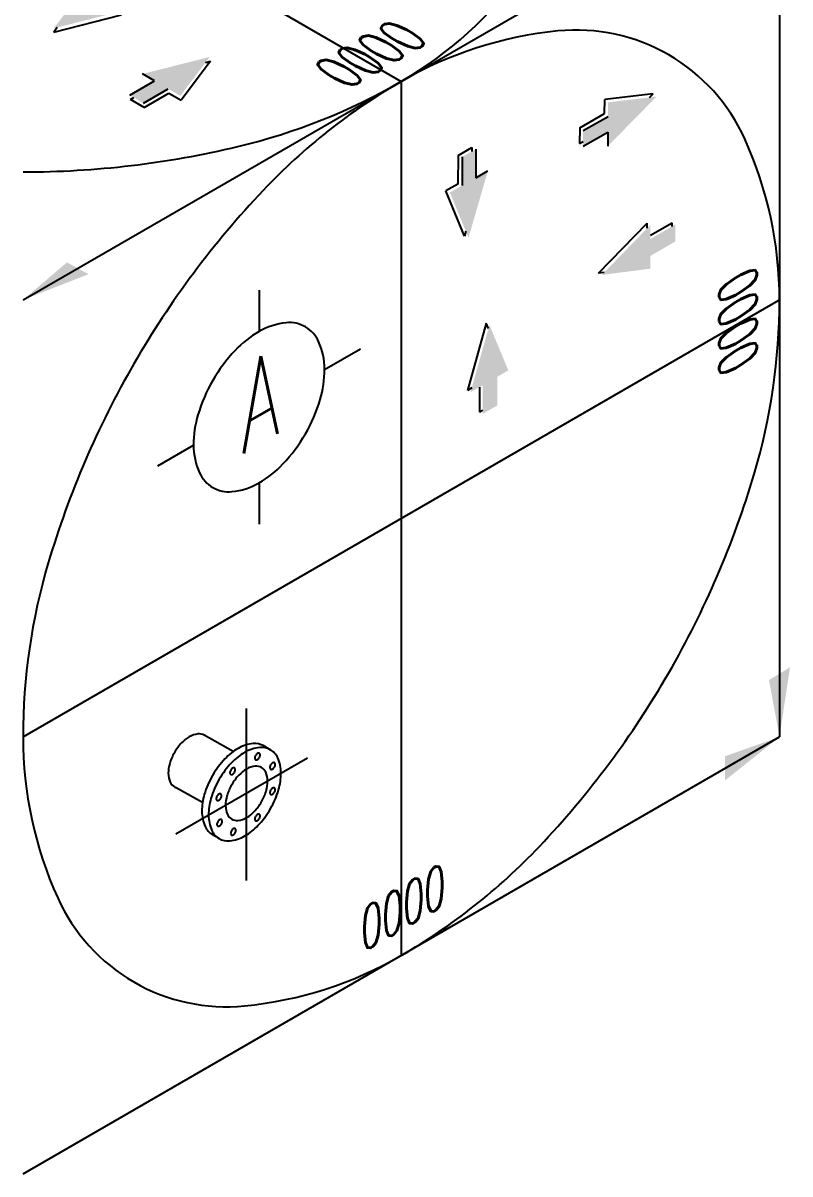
# Model space of a CAD drawing. Header units: metres. Extents: x -60290 to -52972, y 32018 to 40332.
# Drawn here: x -56622 to -52972, y 32018 to 37492 of the extents above; entities that cross this region are included whole.
import ezdxf
from ezdxf.enums import TextEntityAlignment as Align

# ---------------------------------------------------------------- set-up
doc = ezdxf.new("R2010")
doc.units = ezdxf.units.M
doc.layers.get('0').update_dxf_attribs({"plot": 0})
doc.layers.add('PROYECTO', color=1, linetype='Continuous')
doc.styles.add('ROMANS', font='romans.shx')

msp = doc.modelspace()

# ---------------------------------------------------------------- linework, layer by layer
at = {"color": 1}
msp.add_line((-53021.838, 37953.651), (-53021.838, 34096.729), dxfattribs=at)
for points in [[(-56310.129, 36297.42), (-56412.655, 36353.696), (-56621.838, 36175.19)], [(-53071.838, 34367.14), (-52971.838, 34427.791), (-53021.838, 34096.729)], [(-53281.02, 33889.912), (-53281.02, 34004.824), (-53021.838, 34096.729)]]:
    msp.add_solid(points, dxfattribs=at)
at = {"layer": 'PROYECTO', "color": 1}
for p, q in [((-58421.838, 39292.881), (-54821.838, 37214.42)), ((-56621.838, 36175.19), (-53021.838, 38253.651)), ((-56475.538, 37449.166), (-56153.698, 37531.057)), ((-56459.06, 37470.753), (-56475.538, 37449.166)), ((-55729.414, 37310.077), (-55869.598, 37125.219)), ((-55753.193, 37304.067), (-55729.414, 37310.077)), ((-55995.463, 37216.664), (-56053.063, 37249.919)), ((-56113.632, 37148.438), (-55995.463, 37216.664)), ((-56048.832, 37111.026), (-55930.663, 37179.251)), ((-54821.838, 37214.42), (-54821.838, 33057.498)), ((-56110.167, 37127.662), (-56093.906, 37137.05)), ((-56045.367, 37090.249), (-56110.167, 37127.662)), ((-56045.367, 37090.249), (-55927.198, 37158.474)), ((-55927.198, 37158.474), (-55869.598, 37125.219)), ((-53853.842, 37061.5), (-53853.429, 37128.01)), ((-53623.07, 37155.552), (-53853.429, 37128.01)), ((-53640.273, 37138.071), (-53623.07, 37155.552)), ((-53972.433, 36994.01), (-53853.842, 37061.5)), ((-53956.256, 36980.521), (-53837.665, 37048.01)), ((-53972.433, 36994.01), (-53972.898, 36919.187)), ((-53956.721, 36905.697), (-53838.13, 36973.187)), ((-53838.13, 36973.187), (-53838.543, 36906.678)), ((-54551.334, 36862.58), (-54486.303, 36899.589)), ((-54486.303, 36899.589), (-54486.419, 36880.813)), ((-53972.898, 36919.187), (-53956.579, 36928.474)), ((-54551.334, 36862.58), (-54552.182, 36726.132)), ((-54531.654, 36855.07), (-54532.502, 36718.622)), ((-54466.623, 36892.079), (-54467.471, 36755.631)), ((-54467.471, 36755.631), (-54409.665, 36788.528)), ((-54552.182, 36726.132), (-54609.987, 36693.235)), ((-54521.317, 36478.849), (-54609.987, 36693.235)), ((-53882.769, 36302.564), (-53650.929, 36540.34)), ((-53650.929, 36516.193), (-53650.929, 36540.34)), ((-53635.864, 36482.526), (-53532.759, 36542.054)), ((-53532.759, 36524.659), (-53532.759, 36542.054)), ((-54514.487, 36502.405), (-54521.317, 36478.849)), ((-53855.834, 36306.041), (-53882.769, 36302.564)), ((-56621.838, 34096.729), (-53021.838, 36175.19)), ((-54417.246, 36064.299), (-54507.246, 35744.632)), ((-54406.79, 36039.235), (-54417.246, 36064.299)), ((-54486.334, 35756.705), (-54507.246, 35744.632)), ((-54449.646, 35760.493), (-54449.646, 35641.437)), ((-54434.582, 35650.134), (-54449.646, 35641.437)), ((-55557.742, 33413.372), (-55557.742, 34232.595)), ((-55621.664, 34026.964), (-55760.347, 34104.872)), ((-56621.838, 32018.268), (-53021.838, 34096.729)), ((-55441.689, 34034.186), (-55479.22, 34055.854)), ((-55268.731, 33995.453), (-55894.921, 33633.922)), ((-55767.574, 33784.422), (-55895.922, 33856.446)), ((-55688.388, 33613.583), (-55720.124, 33631.905))]:
    msp.add_line(p, q, dxfattribs=at)
at = {"layer": 'PROYECTO', "color": 5}
for p, q in [((-55498.432, 36221.56), (-55498.432, 36024.944)), ((-55186.663, 35844.944), (-55016.389, 35943.252)), ((-55980.476, 35386.637), (-55810.202, 35484.944)), ((-55498.432, 35304.944), (-55498.432, 35108.329))]:
    msp.add_line(p, q, dxfattribs=at)
at = {"layer": 'PROYECTO', "color": 1}
for centre, radius, start, end in [((-55750.51, 38822.928), 1857.345, 300, 324.34287), ((-53893.165, 35605.912), 1857.345, 95.65713, 120), ((-53989.431, 36577.73), 880.771, 60, 95.65713), ((-53989.431, 36577.73), 880.771, 24.34287, 60), ((-56276.292, 39733.608), 2908.908, 283.449476, 300), ((-53367.384, 34695.232), 2908.908, 120, 136.550524), ((-56621.838, 41178.523), 4394.566, 270, 283.449476), ((-54879.183, 36175.19), 1857.345, 0, 24.34287), ((-52288.824, 33673.523), 4394.566, 136.550524, 150), ((-55930.746, 36175.19), 2908.908, 343.449476, 0), ((-55246.514, 35588.608), 503.838, 120, 136.550524), ((-55337.582, 35746.343), 321.702, 95.65713, 120), ((-55354.255, 35914.666), 152.554, 60, 95.65713), ((-55354.255, 35914.666), 152.554, 24.34287, 60), ((-55508.365, 35844.944), 321.702, 0, 24.34287), ((-55059.702, 35411.643), 761.161, 136.550524, 150), ((-52288.824, 33673.523), 4394.566, 150, 163.449476), ((-55690.501, 35844.944), 503.838, 343.449476, 0), ((-55059.702, 35411.643), 761.161, 150, 163.449476), ((-55937.163, 35918.246), 761.161, 330, 343.449476), ((-55306.364, 35484.944), 503.838, 163.449476, 180), ((-55937.163, 35918.246), 761.161, 316.550524, 330), ((-55488.5, 35484.944), 321.702, 180, 204.34287), ((-55750.351, 35741.281), 503.838, 300, 316.550524), ((-55642.609, 35415.222), 152.554, 204.34287, 240), ((-57354.851, 36598.395), 4394.566, 330, 343.449476), ((-55642.609, 35415.222), 152.554, 240, 275.65713), ((-55659.283, 35583.546), 321.702, 275.65713, 300), ((-53712.93, 34096.729), 2908.908, 163.449476, 180), ((-57354.851, 36598.395), 4394.566, 316.550524, 330), ((-55778.737, 34007.922), 103.352, 95.65713, 120), ((-55784.094, 34061.999), 49.011, 60.329463, 95.65713), ((-54764.492, 34096.729), 1857.345, 180, 204.34287), ((-55689.464, 33900.394), 244.536, 136.550524, 150), ((-55749.48, 33957.247), 161.867, 120, 136.550524), ((-55509.221, 33888.071), 177.91, 95.65713, 120), ((-55477.545, 33869.783), 177.91, 95.65713, 120), ((-55518.442, 33981.159), 84.367, 60, 95.65713), ((-55486.766, 33962.871), 84.367, 60, 95.65713), ((-55518.442, 33981.159), 84.367, 57.703688, 60), ((-55689.464, 33900.394), 244.536, 150, 163.449476), ((-55355.545, 33702.972), 420.944, 136.550524, 150), ((-55458.857, 33800.839), 278.637, 120, 136.550524), ((-55427.182, 33782.551), 278.637, 120, 136.550524), ((-55498.258, 33996.234), 20.469, 163.449476, 180), ((-55505.657, 33996.234), 13.069, 180, 204.34287), ((-55488.237, 33993.257), 30.922, 150, 163.449476), ((-55488.237, 33993.257), 30.922, 136.550524, 150), ((-55495.826, 34000.446), 20.469, 120, 136.550524), ((-55499.526, 34006.854), 13.069, 95.65713, 120), ((-55516.295, 34006.648), 20.469, 300, 316.550524), ((-55523.884, 34013.837), 30.922, 316.550524, 330), ((-55500.203, 34013.692), 6.198, 60, 95.65713), ((-55500.203, 34013.692), 6.198, 24.34287, 60), ((-55523.884, 34013.837), 30.922, 330, 343.449476), ((-55506.464, 34010.86), 13.069, 0, 24.34287), ((-55513.863, 34010.86), 20.469, 343.449476, 360), ((-55486.766, 33962.871), 84.367, 24.34287, 60), ((-55571.993, 33924.313), 177.91, 0, 24.34287), ((-55768.708, 33923.944), 161.867, 163.449476, 180), ((-55323.869, 33684.684), 420.944, 136.550524, 150), ((-55606.605, 33923.275), 30.922, 150, 163.449476), ((-55606.605, 33923.275), 30.922, 136.550524, 150), ((-55614.194, 33930.464), 20.469, 120, 136.550524), ((-55617.894, 33936.872), 13.069, 95.65713, 120), ((-55618.571, 33943.71), 6.198, 60, 95.65713), ((-55618.571, 33943.71), 6.198, 24.34287, 60), ((-55624.832, 33940.878), 13.069, 0, 24.34287), ((-55632.231, 33940.878), 20.469, 343.449476, 360), ((-55476.809, 33804.068), 161.867, 120, 136.550524), ((-55506.066, 33854.743), 103.352, 95.65713, 120), ((-55511.918, 33993.402), 6.198, 204.34287, 240), ((-55511.423, 33908.82), 49.011, 60, 95.65713), ((-55511.918, 33993.402), 6.198, 240, 275.65713), ((-55512.595, 34000.24), 13.069, 275.65713, 300), ((-55511.423, 33908.82), 49.011, 24.34287, 60), ((-55426.57, 33951.246), 20.469, 163.449476, 180), ((-55433.97, 33951.246), 13.069, 180, 204.34287), ((-55416.55, 33948.268), 30.922, 150, 163.449476), ((-55440.23, 33948.414), 6.198, 204.34287, 240), ((-55416.55, 33948.268), 30.922, 136.550524, 150), ((-55440.23, 33948.414), 6.198, 240, 275.65713), ((-55440.908, 33955.252), 13.069, 275.65713, 300), ((-55424.139, 33955.457), 20.469, 120, 136.550524), ((-55427.839, 33961.865), 13.069, 95.65713, 120), ((-55444.607, 33961.66), 20.469, 300, 316.550524), ((-55452.197, 33968.849), 30.922, 316.550524, 330), ((-55428.516, 33968.704), 6.198, 60, 95.65713), ((-55428.516, 33968.704), 6.198, 24.34287, 60), ((-55452.197, 33968.849), 30.922, 330, 343.449476), ((-55434.777, 33965.871), 13.069, 360, 24.34287), ((-55442.176, 33965.871), 20.469, 343.449476, 0), ((-55827.223, 33923.944), 103.352, 180, 204.34287), ((-55355.545, 33702.972), 420.944, 150, 163.449476), ((-55323.869, 33684.684), 420.944, 150, 163.449476), ((-55616.625, 33926.253), 20.469, 163.449476, 180), ((-55624.025, 33926.253), 13.069, 180, 204.34287), ((-55630.286, 33923.42), 6.198, 204.34287, 240), ((-55630.286, 33923.42), 6.198, 240, 275.65713), ((-55630.963, 33930.258), 13.069, 275.65713, 300), ((-55416.792, 33747.215), 244.536, 136.550524, 150), ((-55634.663, 33936.666), 20.469, 300, 316.550524), ((-55642.252, 33943.856), 30.922, 316.550524, 330), ((-55642.252, 33943.856), 30.922, 330, 343.449476), ((-55560.933, 33886.42), 103.352, 0, 24.34287), ((-55619.448, 33886.42), 161.867, 343.449476, 0), ((-55672.72, 33924.313), 278.637, 343.449476, 0), ((-55876.733, 33901.544), 49.011, 204.34287, 240), ((-55876.733, 33901.544), 49.011, 240, 246.950302), ((-55416.792, 33747.215), 244.536, 150, 163.449476), ((-55698.692, 33909.97), 244.536, 330, 343.449476), ((-55426.57, 33831.277), 20.469, 163.449476, 180), ((-55433.969, 33831.277), 13.069, 180, 204.34287), ((-55416.549, 33828.299), 30.922, 150, 163.449476), ((-55809.131, 33964.851), 420.944, 330, 343.449476), ((-55416.549, 33828.299), 30.922, 136.550524, 150), ((-55424.139, 33835.489), 20.469, 120, 136.550524), ((-55427.838, 33841.897), 13.069, 95.65713, 120), ((-55444.607, 33841.691), 20.469, 300, 316.550524), ((-55452.196, 33848.88), 30.922, 316.550524, 330), ((-55428.516, 33848.735), 6.198, 60, 95.65713), ((-55428.516, 33848.735), 6.198, 24.34287, 60), ((-55452.196, 33848.88), 30.922, 330, 343.449476), ((-55434.776, 33845.902), 13.069, 0, 24.34287), ((-55442.176, 33845.902), 20.469, 343.449476, 360), ((-55491.956, 33743.51), 278.637, 163.449476, 180), ((-55460.281, 33725.222), 278.637, 163.449476, 180), ((-55681.889, 33802.93), 20.469, 163.449476, 180), ((-55689.288, 33802.93), 13.069, 180, 204.34287), ((-55671.868, 33799.952), 30.922, 150, 163.449476), ((-55695.549, 33800.098), 6.198, 204.34287, 240), ((-55671.868, 33799.952), 30.922, 136.550524, 150), ((-55695.549, 33800.098), 6.198, 240, 275.65713), ((-55696.226, 33806.936), 13.069, 275.65713, 300), ((-55679.457, 33807.141), 20.469, 120, 136.550524), ((-55683.157, 33813.549), 13.069, 95.65713, 120), ((-55699.926, 33813.344), 20.469, 300, 316.550524), ((-55707.515, 33820.533), 30.922, 316.550524, 330), ((-55683.835, 33820.388), 6.198, 60, 95.65713), ((-55683.835, 33820.388), 6.198, 24.34287, 60), ((-55707.515, 33820.533), 30.922, 330, 343.449476), ((-55690.095, 33817.555), 13.069, 0, 24.34287), ((-55697.495, 33817.555), 20.469, 343.449476, 360), ((-55496.037, 33770.764), 161.867, 163.449476, 180), ((-55698.692, 33909.97), 244.536, 316.550524, 330), ((-55440.23, 33828.445), 6.198, 204.34287, 240), ((-55440.23, 33828.445), 6.198, 240, 275.65713), ((-55440.907, 33835.283), 13.069, 275.65713, 300), ((-55592.683, 33743.51), 177.91, 180, 204.34287), ((-55561.007, 33725.222), 177.91, 180, 204.34287), ((-55554.551, 33770.764), 103.352, 180, 204.34287), ((-55604.062, 33748.365), 49.011, 204.34287, 240), ((-55638.676, 33853.117), 161.867, 300, 316.550524), ((-55488.237, 33703.332), 30.922, 150, 163.449476), ((-55488.237, 33703.332), 30.922, 136.550524, 150), ((-55495.826, 33710.521), 20.469, 120, 136.550524), ((-55499.526, 33716.929), 13.069, 95.65713, 120), ((-55809.131, 33964.851), 420.944, 316.550524, 330), ((-55500.203, 33723.767), 6.198, 60, 95.65713), ((-55500.203, 33723.767), 6.198, 24.34287, 60), ((-55506.464, 33720.935), 13.069, 360, 24.34287), ((-55513.863, 33720.935), 20.469, 343.449476, 360), ((-55677.91, 33704.952), 84.367, 204.34287, 240), ((-55678.555, 33681.295), 20.469, 163.449476, 180), ((-55685.954, 33681.295), 13.069, 180, 204.34287), ((-55668.534, 33678.317), 30.922, 150, 163.449476), ((-55692.215, 33678.463), 6.198, 204.34287, 240), ((-55668.534, 33678.317), 30.922, 136.550524, 150), ((-55692.215, 33678.463), 6.198, 240, 275.65713), ((-55692.892, 33685.301), 13.069, 275.65713, 300), ((-55676.123, 33685.507), 20.469, 120, 136.550524), ((-55679.823, 33691.914), 13.069, 95.65713, 120), ((-55696.592, 33691.709), 20.469, 300, 316.550524), ((-55704.181, 33698.898), 30.922, 316.550524, 330), ((-55680.5, 33698.753), 6.198, 60, 95.65713), ((-55680.5, 33698.753), 6.198, 24.34287, 60), ((-55704.181, 33698.898), 30.922, 330, 343.449476), ((-55686.761, 33695.92), 13.069, 0, 24.34287), ((-55694.16, 33695.92), 20.469, 343.449476, 360), ((-55604.062, 33748.365), 49.011, 240, 275.65713), ((-55609.418, 33802.442), 103.352, 275.65713, 300), ((-55705.819, 33866.984), 278.637, 300, 316.550524), ((-55498.258, 33706.309), 20.469, 163.449476, 180), ((-55505.657, 33706.309), 13.069, 180, 204.34287), ((-55511.918, 33703.477), 6.198, 204.34287, 240), ((-55511.918, 33703.477), 6.198, 240, 275.65713), ((-55512.595, 33710.315), 13.069, 275.65713, 300), ((-55516.295, 33716.723), 20.469, 300, 316.550524), ((-55523.884, 33723.912), 30.922, 316.550524, 330), ((-55523.884, 33723.912), 30.922, 330, 343.449476), ((-55646.234, 33686.664), 84.367, 204.34287, 240), ((-55677.91, 33704.952), 84.367, 240, 240.023622), ((-55646.234, 33686.664), 84.367, 240, 275.65713), ((-55655.455, 33779.752), 177.91, 275.65713, 300), ((-55613.291, 33637.994), 20.469, 163.449476, 180), ((-55620.69, 33637.994), 13.069, 180, 204.34287), ((-55603.27, 33635.016), 30.922, 150, 163.449476), ((-55626.951, 33635.162), 6.198, 204.34287, 240), ((-55603.27, 33635.016), 30.922, 136.550524, 150), ((-55626.951, 33635.162), 6.198, 240, 275.65713), ((-55627.628, 33642), 13.069, 275.65713, 300), ((-55610.859, 33642.205), 20.469, 120, 136.550524), ((-55614.559, 33648.613), 13.069, 95.65713, 120), ((-55631.328, 33648.408), 20.469, 300, 316.550524), ((-55638.917, 33655.597), 30.922, 316.550524, 330), ((-55615.236, 33655.452), 6.198, 60, 95.65713), ((-55615.236, 33655.452), 6.198, 24.34287, 60), ((-55638.917, 33655.597), 30.922, 330, 343.449476), ((-55621.497, 33652.619), 13.069, 0, 24.34287), ((-55628.896, 33652.619), 20.469, 343.449476, 360), ((-56276.292, 35576.686), 2908.908, 300, 316.550524), ((-55654.244, 33694.189), 880.771, 204.34287, 240), ((-55750.51, 34666.006), 1857.345, 275.65713, 300), ((-55654.244, 33694.189), 880.771, 240, 275.65713)]:
    msp.add_arc(centre, radius, start, end, dxfattribs=at)
for points in [[(-56475.538, 37466.56), (-56333.698, 37652.375), (-56475.538, 37466.56), (-56153.698, 37548.452)], [(-56053.063, 37249.919), (-55732.879, 37330.854), (-56053.063, 37249.919), (-55873.063, 37145.996)], [(-56113.632, 37148.438), (-55995.463, 37216.664), (-56048.832, 37111.026), (-55930.663, 37179.251)], [(-53838.543, 36906.678), (-53606.892, 37142.063), (-53838.543, 36906.678), (-53837.251, 37114.52)], [(-53956.721, 36905.697), (-53838.13, 36973.187), (-53956.256, 36980.521), (-53837.665, 37048.01)], [(-54466.623, 36892.079), (-54467.471, 36755.631), (-54531.654, 36855.07), (-54532.502, 36718.622)], [(-54409.665, 36788.528), (-54501.638, 36471.338), (-54409.665, 36788.528), (-54590.308, 36685.725)], [(-53867.704, 36293.866), (-53635.864, 36323.796), (-53867.704, 36293.866), (-53635.864, 36531.642)], [(-53635.864, 36384.554), (-53517.695, 36452.779), (-53635.864, 36465.132), (-53517.695, 36533.357)], [(-54402.182, 36055.602), (-54312.182, 35839.858), (-54402.182, 36055.602), (-54492.182, 35735.935)], [(-54364.8, 35809.479), (-54364.8, 35673.028), (-54434.582, 35769.19), (-54434.582, 35632.74)]]:
    msp.add_solid(points, dxfattribs=at)

# ---------------------------------------------------------------- texts
at = {"color": 2, "linetype": 'ByBlock', "style": 'ROMANS', "width": 0.75}
for rotation, oblique, p in [(30, 330, (-54922.143, 37370.305)), (90, 330, (-53219.085, 36124.691)), (30, 30, (-54857.1, 33261.338))]:
    msp.add_text('0000', height=180, rotation=rotation, dxfattribs=dict(at, oblique=oblique)).set_placement(p, align=Align.MIDDLE)
at = {"color": 5, "linetype": 'Continuous', "style": 'ROMANS', "oblique": 30, "width": 0.75}
msp.add_text('A', height=360, rotation=30, dxfattribs=at).set_placement((-55580.708, 35647.368), align=Align.MIDDLE_CENTER)

doc.saveas('drawing.dxf')
